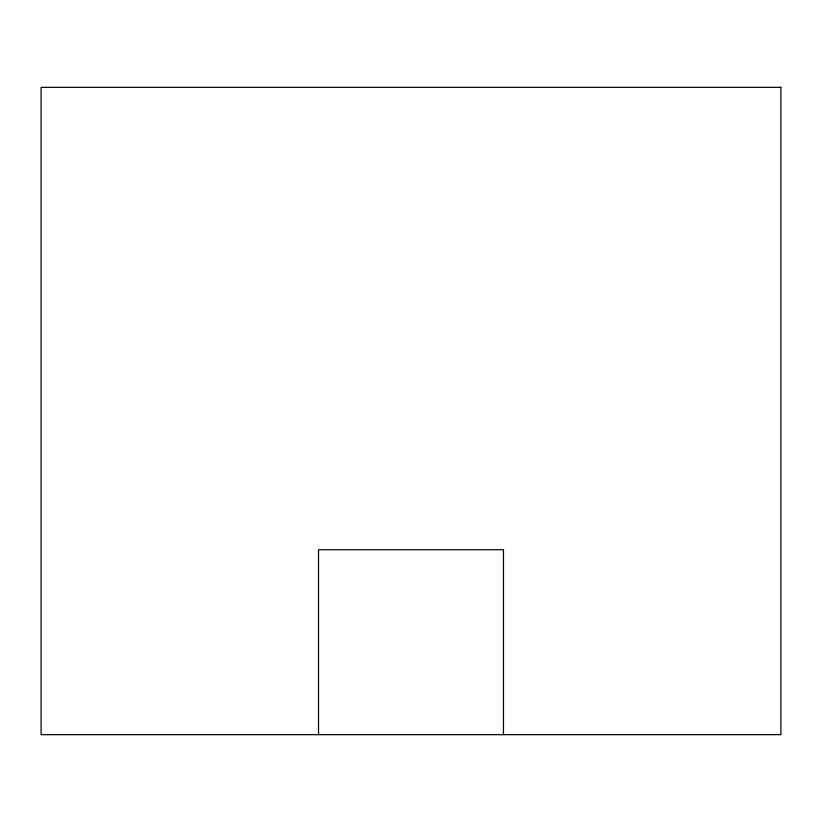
<?xml version="1.0" encoding="UTF-8"?>
<svg xmlns="http://www.w3.org/2000/svg" width="822" height="822" viewBox="0 0 822 822"><rect width="100%" height="100%" fill="white"/><g stroke="black" fill="none" stroke-linecap="round" stroke-linejoin="round"><path stroke-width="1.23" d="M503.475 734.663L503.475 549.713L318.525 549.713L318.525 734.663M780.9 87.338L41.1 87.338L41.1 734.663L780.9 734.663L780.9 87.338"/></g></svg>
